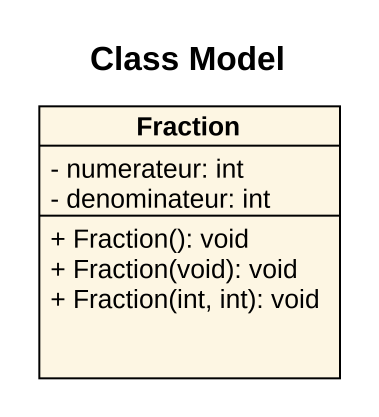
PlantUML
@startuml
title Class Model
hide circle
hide empty members
skinparam classAttributeIconSize 0
class Fraction {
  - numerateur: int
  - denominateur: int
  + Fraction(): void
  + Fraction(void): void
  + Fraction(int, int): void
}
@enduml
